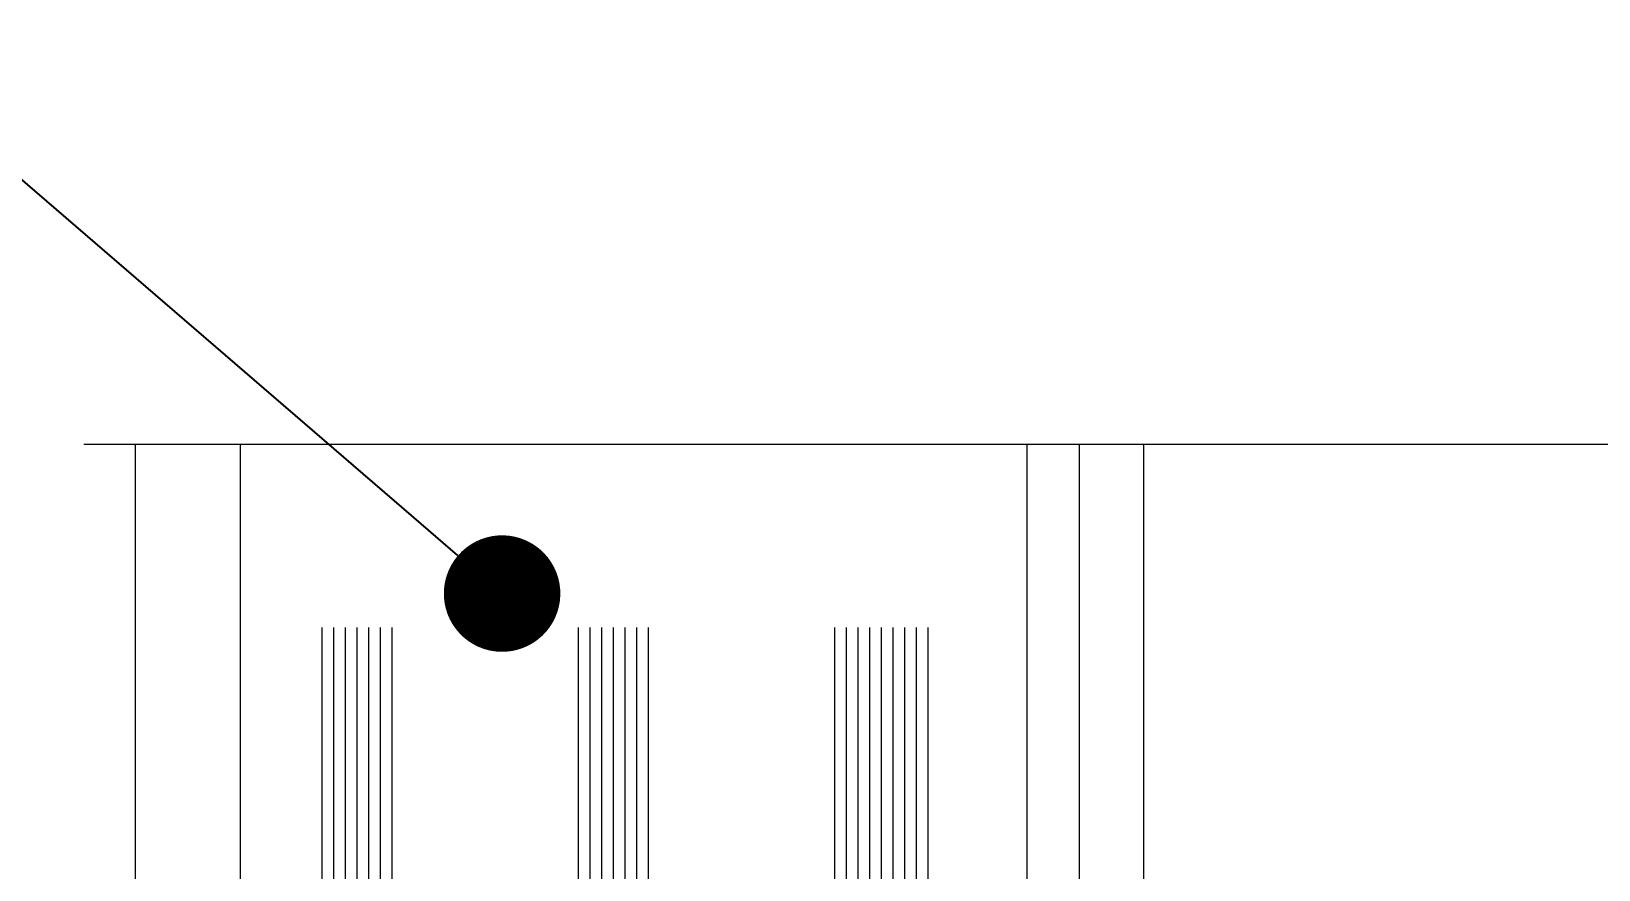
# Model space of a CAD drawing. Header units: millimetres. Extents: x -1562 to 49121, y -21091 to 0.
# Drawn here: x 47812 to 47946.5, y -6370.9 to -6299 of the extents above; entities that cross this region are included whole.
import ezdxf
from ezdxf import colors
from ezdxf.entities.mleader import LeaderData, LeaderLine
from ezdxf.math import Vec2, Vec3

# ---------------------------------------------------------------- set-up
doc = ezdxf.new("R2010")
doc.units = ezdxf.units.MM
doc.header["$MEASUREMENT"] = 0
for name, color, linetype, lineweight in [('LLS_Text', 6, 'Continuous', 15), ('YS_KRESKOWANIE', 4, 'Continuous', 18), ('YS_PROFIL', 8, 'Continuous', 18), ('YS_WIDOK', 4, 'Continuous', 18), ('YS_WYPEŁNIENIA', 4, 'Continuous', 18)]:
    doc.layers.add(name, color=color, linetype=linetype, lineweight=lineweight)
doc.styles.add('Century Gothic', font='GOTHIC.TTF')

# ---------------------------------------------------------------- blocks, each defined once
blk = doc.blocks.new('_Dot')
at = {"color": 0, "linetype": 'ByBlock', "lineweight": -2}
blk.add_line((-0.5, 0), (-1, 0), dxfattribs=at)
at = {"color": 0, "linetype": 'ByBlock', "const_width": 0.5}
blk.add_lwpolyline([(-0.25, 0, 1), (0.25, 0, 1)], format="xyb", close=True, dxfattribs=at)
blk = doc.blocks.new('*U66')
at = {"layer": 'YS_KRESKOWANIE'}
h = blk.add_hatch(dxfattribs=at)
h.set_pattern_fill('DOTS', color=256, scale=0.25, angle=15, style=0)
h.set_pattern_definition([(15, (-805.9426915940148, 1710.86987592776), (0.08895709762917407, 0.4347112165710054), [0, -0.396875])])
h.paths.add_polyline_path([(3.637978807091713e-12, 29.99999999996362), (10.27982106574927, 29.99999999996271, 0.414213562373143), (8, 32.27982106570835), (8.000000000003638, 43.72017893421798, 0.414213562373288), (10.27982106574927, 45.99999999996271), (3.637978807091713e-12, 45.99999999996362, -0.05456390887574229)])
h = blk.add_hatch(dxfattribs=at)
h.set_pattern_fill('DOTS', color=256, scale=0.25, angle=15, style=0)
h.set_pattern_definition([(15, (-805.9426915940148, 1688.869875927778), (0.08895709762917407, 0.4347112165710054), [0, -0.396875])])
h.paths.add_polyline_path([(3.637978807091713e-12, 7.99999999998181), (10.27982106574927, 7.999999999980901, 0.414213562373143), (8, 10.27982106572654), (8.000000000003638, 21.72017893423617, 0.414213562373288), (10.27982106574927, 23.9999999999809), (3.637978807091713e-12, 23.99999999998181, -0.05456390887574229)])
for p, q in [((0, 50.99999999998181), (66.00000000000045, 50.99999999998077)), ((0, 49.99999999998181), (66.00000000000045, 49.99999999998077)), ((0, 48.99999999998181), (66.00000000000045, 48.99999999998077)), ((0, 47.99999999998181), (66.00000000000045, 47.99999999998077)), ((0, 46.99999999998181), (66.00000000000045, 46.99999999998077)), ((0, 28.99999999998181), (66.00000000000045, 28.99999999998077)), ((0, 27.99999999998181), (66.00000000000045, 27.99999999998077)), ((0, 26.9999999999809), (66.00000000000045, 26.99999999998077)), ((0, 25.99999999998181), (66.00000000000045, 25.99999999998077)), ((0, 24.9999999999809), (66.00000000000045, 24.99999999997986)), ((0, 7), (66.00000000000045, 6.999999999998962)), ((0, 6), (66.00000000000045, 5.999999999998962)), ((0, 4.999999999999091), (66.00000000000045, 4.999999999998962)), ((0, 4), (66.00000000000045, 3.999999999998962)), ((0, 2.999999999999091), (66.00000000000045, 2.999999999998052)), ((0, 1.999999999998181), (66.00000000000045, 1.999999999997143)), ((0, 1.000000000036152), (66.00000000000045, 1.000000000035114))]:
    blk.add_line(p, q, dxfattribs=at)
at = {"layer": 'YS_WYPEŁNIENIA'}
for p, q in [((0, 51.9999999999809), (66.00000000000045, 51.99999999997986)), ((0, 51.9999999999809), (0, 45.99999999997908)), ((0, 45.99999999996362), (66.00000000000045, 45.99999999996986)), ((15.00000000000364, 45.99999999996271), (15.00000000000364, 29.99999999996362)), ((14.30000000000291, 45.29999999996289), (14.30000000000291, 30.69999999996162)), ((8.000000000003638, 43.72017893421798), (8, 32.27982106570835)), ((8.700000000004366, 43.10356536685686), (8.700000000000728, 32.89643463306857)), ((0, 23.99999999998181), (0, 29.99999999998181)), ((0, 29.99999999996271), (66.00000000000045, 29.99999999996986)), ((10.89643463310858, 30.69999999996253), (14.30000000000291, 30.69999999996162)), ((0, 23.99999999998181), (66.00000000000045, 23.99999999998077)), ((14.30000000000291, 23.29999999998108), (14.30000000000291, 8.69999999997981)), ((15.00000000000364, 23.9999999999809), (15.00000000000364, 7.99999999998181)), ((8.000000000003638, 21.72017893423617), (8, 10.27982106572654)), ((8.700000000004366, 21.10356536687505), (8.700000000000728, 10.89643463308676)), ((0, 7.999999999980901), (66.00000000000045, 7.999999999988048)), ((0, 0), (0, 8.000000000037062)), ((0, 0), (66.00000000000045, -1.03829417951748e-12))]:
    blk.add_line(p, q, dxfattribs=at)
for points in [[(8.000000000003638, 43.72017893421958, 0.4142135623731277), (10.27982106574791, 45.99999999996385), (15.00000000000364, 45.99999999996407), (15.00000000000364, 29.99999999996317), (10.27982106574791, 29.99999999996294, 0.41421356237364), (8, 32.27982106570767)], [(8.700000000004366, 43.10356536685845, 0.2812142561427109), (10.89643463310904, 45.2999999999638), (14.30000000000291, 45.29999999996289), (14.30000000000291, 30.69999999996162), (10.89643463310904, 30.69999999996253, 0.2812142561431347), (8.700000000000728, 32.8964346330697)], [(8.700000000000728, 32.8964346330697, -0.2812142561431347), (10.89643463310904, 30.69999999996253), (14.30000000000291, 30.69999999996162), (14.30000000000291, 45.29999999996289), (10.89643463310904, 45.2999999999638, -0.2812142561427109), (8.700000000004366, 43.10356536685845)], [(8.000000000003638, 21.72017893423777, 0.4142135623731277), (10.27982106574791, 23.99999999998204), (15.00000000000364, 23.99999999998226), (15.00000000000364, 7.999999999981355), (10.27982106574791, 7.999999999981128, 0.41421356237364), (8, 10.27982106572586)], [(8.700000000004366, 21.10356536687664, 0.2812142561427109), (10.89643463310904, 23.29999999998199), (14.30000000000291, 23.29999999998108), (14.30000000000291, 8.69999999997981), (10.89643463310904, 8.699999999980719, 0.2812142561431347), (8.700000000000728, 10.89643463308789)], [(8.700000000000728, 10.89643463308789, -0.2812142561431347), (10.89643463310904, 8.699999999980719), (14.30000000000291, 8.69999999997981), (14.30000000000291, 23.29999999998108), (10.89643463310904, 23.29999999998199, -0.2812142561427109), (8.700000000004366, 21.10356536687664)]]:
    blk.add_lwpolyline(points, format="xyb", close=True, dxfattribs=at)
blk.add_lwpolyline([(14.30000000000291, 45.29999999996289), (10.89643463310904, 45.2999999999638, -0.2812142561430497), (8.700000000000728, 43.10356536685754)], format="xyb", dxfattribs=at)
for centre, radius, start, end in [((-73.09027526738646, 37.99999999996453), 73.52678653839666, 353.7536306404322, 6.2463693595678), ((8.000000000003638, 45.99999999996362), 2.279821065744158, 270, 0), ((8.000000000003638, 29.99999999996362), 2.279821065744158, 0, 90), ((8.000000000003638, 29.99999999996362), 2.979821065744158, 13.58652007595629, 76.4134799240959), ((-73.09027526738646, 15.99999999998272), 73.52678653839666, 353.7536306404322, 6.2463693595678)]:
    blk.add_arc(centre, radius, start, end, dxfattribs=at)

msp = doc.modelspace()

# ---------------------------------------------------------------- linework, layer by layer
at = {"layer": 'YS_WIDOK', "color": 8, "transparency": 33554687}
for p, q in [((47820.94101965463, -6400.62179998703, -8.62496829512338e-09), (47820.94101965463, -6334.414375181646, -8.62496829512338e-09)), ((47829.94101965463, -6400.62179998703, -8.62496829512338e-09), (47829.94101965463, -6334.414375181646, -8.62496829512338e-09)), ((47897.44101959439, -6400.121799956063, -8.62496829512338e-09), (47897.44101959439, -6334.414375181646, -8.62496829512338e-09)), ((47901.94101965463, -6400.621799956063, -8.62496829512338e-09), (47901.94101965463, -6334.414375181646, -8.62496829512338e-09)), ((47907.44102110869, -6486.921798762896, -8.383706173731298e-09), (47907.44102110869, -6334.414375181646, -8.244117832845177e-09))]:
    msp.add_line(p, q, dxfattribs=at)
at = {"layer": 'YS_WIDOK', "color": 8, "transparency": 33554687, "elevation": -2.027800247603517}
msp.add_lwpolyline([(48041.25775857238, -6334.414375181646), (47968.67310281067, -6334.414375181646), (47960.18291711217, -6313.647451952902), (47960.18291711217, -6350.794364780058), (47948.18731383389, -6334.414375181646), (47816.4849161782, -6334.414375181646)], dxfattribs=at)

# ---------------------------------------------------------------- block references
at = {"layer": 'YS_PROFIL', "transparency": 33554687, "rotation": 90.00000000000001}
msp.add_blockref('*U66', (47888.94101959439, -6416.12179998703, -8.62496829512338e-09), dxfattribs=at)

# ---------------------------------------------------------------- leaders
at = {"layer": 'LLS_Text'}
ml = msp.add_multileader_mtext('Standard', dxfattribs=at)
ml.set_content('Sliding Door (Aluminium  threshold detail) for illustration purposes only. Position and door material to architects / window manufacturers details. ', color=256, style='Century Gothic')
ml.set_leader_properties(color=11)
ml.set_arrow_properties(name='DOT')
ml.build(insert=Vec2(0, 0))
ml.multileader.update_dxf_attribs({"dogleg_length": 50, "arrow_head_size": 10})
ctx = ml.context
ctx.base_point, ctx.char_height, ctx.arrow_head_size, ctx.landing_gap_size, ctx.plane_origin = Vec3(46931.17447631592, -6108.420288229861), 25, 10, 20, Vec3(47308.9628082403, -6132.903788173562)
ctx.text_align_type = 2
notes = []
notes.append((ctx, [(0, (1, 1, 0), (47575.29266586479, -6108.420288229861), (-1, 0), 31.15761850876493, [(0, [(47852.38527352466, -6347.216289040462)], 0, [])])]))
ctx.mtext.insert, ctx.mtext.width, ctx.mtext.defined_height, ctx.mtext.alignment, ctx.mtext.flow_direction = Vec3(47524.13504735603, -6095.682354851207), 576.1172552827811, 96.13911305073992, 3, 5
for ctx, leaders in notes:
    for number, flags, end, landing, length, lines in leaders:
        leader = LeaderData()
        leader.index, (leader.has_last_leader_line, leader.has_dogleg_vector, leader.attachment_direction) = number, flags
        leader.last_leader_point, leader.dogleg_vector, leader.dogleg_length = Vec3(end), Vec3(landing), length
        for number, points, colour, breaks in lines:
            line = LeaderLine()
            line.index, line.vertices, line.color, line.breaks = number, Vec3.list(points), colors.encode_raw_color(colour), breaks
            leader.lines.append(line)
        ctx.leaders.append(leader)

doc.saveas('drawing.dxf')
